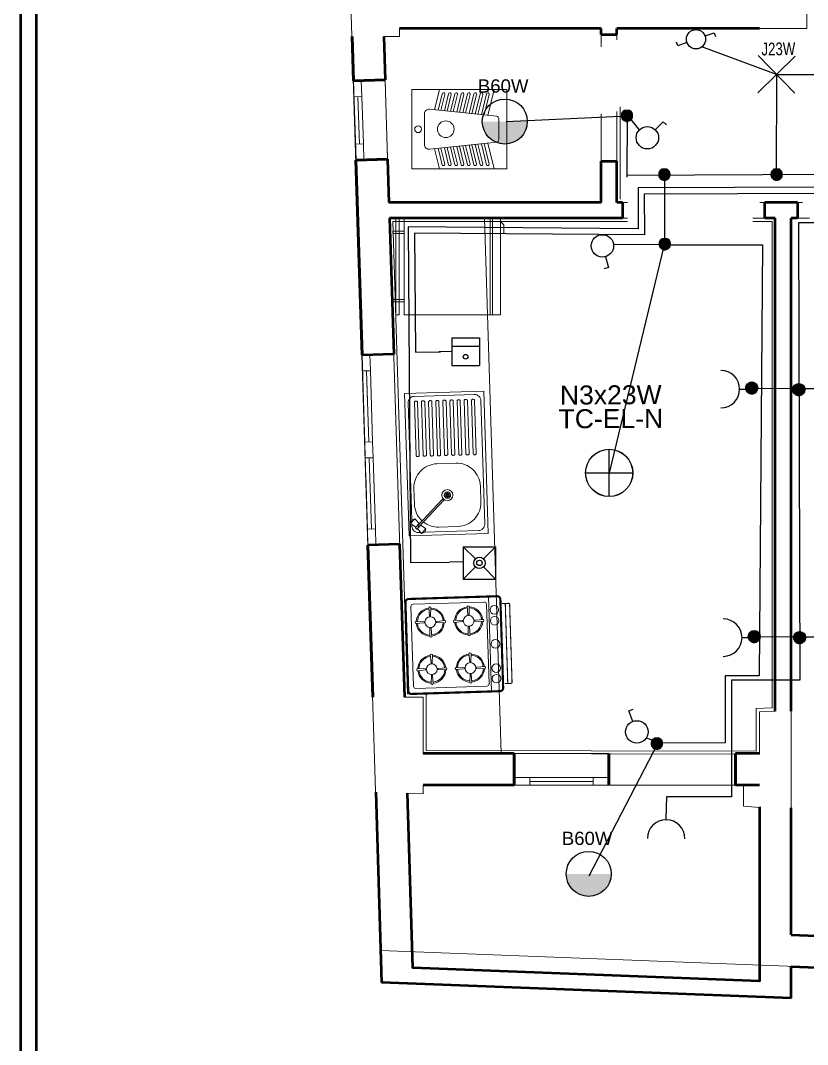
# Model space of a CAD drawing. Header units: millimetres. Extents: x -1335 to 33749, y 2338 to 5277.
# Drawn here: x 15340 to 15837, y 3140 to 3786 of the extents above; entities that cross this region are included whole.
import ezdxf
from ezdxf.enums import TextEntityAlignment as Align

# ---------------------------------------------------------------- set-up
doc = ezdxf.new("R2010")
doc.units = ezdxf.units.MM
doc.linetypes.add('ACAD_ISO03W100', pattern=[30, 12, -18])
for name, color, linetype, lineweight in [('DUVAR', 7, 'Continuous', 53), ('Linye-23', 220, 'Continuous', 25), ('MERDIVEN', 8, 'Continuous', 20), ('PENCERE', 1, 'Continuous', 20), ('SEMBOL', 51, 'Continuous', 0), ('TEF', 15, 'Continuous', 18), ('tefriş', 65, 'Continuous', 18), ('tefrişler', 134, 'Continuous', 9), ('YALıTıM', 7, 'Continuous', 18), ('YESIL', 74, 'Continuous', 18), ('ÖLÇÜİÇYATAY', 7, 'Continuous', 18)]:
    doc.layers.add(name, color=color, linetype=linetype, lineweight=lineweight)
doc.layers.add('LAMBA YAZI', color=51, linetype='Continuous')
doc.layers.get('TEF').off()
doc.styles.add('LAMBA', font='arial.ttf', dxfattribs={"height": 12})
doc.styles.get("Standard").update_dxf_attribs({"font": 'arial.ttf'})

# ---------------------------------------------------------------- blocks, each defined once
blk = doc.blocks.new('ko')
at = {"layer": 'DUVAR'}
for p, q in [((24323, -28051.73), (24303, -28051.73)), ((24323, -28051.73), (24303, -28051.73)), ((24323, -28131.73), (24303, -28131.73))]:
    blk.add_line(p, q, dxfattribs=at)
blk = doc.blocks.new('setgh')
at = {"layer": 'tefriş'}
for p, q in [((261687.55, -158114.97), (261687.55, -158064.97)), ((261687.55, -158064.97), (261747.55, -158064.97)), ((261699.55, -158081.23), (261695.55, -158064.97)), ((261733.16, -158077.65), (261730.04, -158064.97)), ((261747.55, -158064.97), (261747.55, -158114.97)), ((261701.86, -158080.98), (261698.66, -158067.96)), ((261699.44, -158066.97), (261699.54, -158066.97)), ((261703.57, -158080.8), (261700.32, -158067.58)), ((261705.76, -158080.57), (261702.66, -158067.96)), ((261703.44, -158066.97), (261703.54, -158066.97)), ((261707.44, -158080.27), (261704.32, -158067.58)), ((261709.66, -158080.15), (261706.66, -158067.96)), ((261707.44, -158066.97), (261707.54, -158066.97)), ((261711.36, -158079.97), (261708.32, -158067.58)), ((261713.56, -158079.74), (261710.66, -158067.96)), ((261711.44, -158066.97), (261711.54, -158066.97)), ((261715.26, -158079.55), (261712.32, -158067.58)), ((261717.45, -158079.32), (261714.66, -158067.96)), ((261715.44, -158066.97), (261715.54, -158066.97)), ((261719.16, -158079.14), (261716.32, -158067.58)), ((261721.35, -158078.91), (261718.66, -158067.96)), ((261719.44, -158066.97), (261719.54, -158066.97)), ((261723.06, -158078.72), (261720.32, -158067.58)), ((261725.25, -158078.49), (261722.66, -158067.96)), ((261723.44, -158066.97), (261723.54, -158066.97)), ((261726.96, -158078.31), (261724.32, -158067.58)), ((261729.15, -158078.08), (261726.66, -158067.96)), ((261727.44, -158066.97), (261727.54, -158066.97)), ((261730.85, -158077.9), (261728.32, -158067.58)), ((261736.24, -158077.32), (261693.9, -158081.83)), ((261692.55, -158096.62), (261692.55, -158083.32)), ((261739.55, -158080.31), (261739.55, -158099.63)), ((261736.24, -158102.62), (261693.9, -158098.11)), ((261699.55, -158098.71), (261695.55, -158114.97)), ((261701.86, -158098.96), (261698.66, -158111.98)), ((261703.57, -158099.14), (261700.32, -158112.36)), ((261705.76, -158099.37), (261702.66, -158111.98)), ((261707.47, -158099.56), (261704.32, -158112.36)), ((261709.66, -158099.79), (261706.66, -158111.98)), ((261711.36, -158099.97), (261708.32, -158112.36)), ((261713.56, -158100.2), (261710.66, -158111.98)), ((261715.26, -158100.39), (261712.32, -158112.36)), ((261717.45, -158100.62), (261714.66, -158111.98)), ((261719.16, -158100.8), (261716.32, -158112.36)), ((261721.35, -158101.03), (261718.66, -158111.98)), ((261723.06, -158101.22), (261720.32, -158112.36)), ((261725.25, -158101.45), (261722.66, -158111.98)), ((261726.96, -158101.63), (261724.32, -158112.36)), ((261729.15, -158101.86), (261726.66, -158111.98)), ((261730.85, -158102.04), (261728.32, -158112.36)), ((261733.16, -158102.29), (261730.04, -158114.97)), ((261747.55, -158114.97), (261687.55, -158114.97)), ((261699.54, -158112.97), (261699.44, -158112.97)), ((261703.54, -158112.97), (261703.44, -158112.97)), ((261707.54, -158112.97), (261707.44, -158112.97)), ((261711.54, -158112.97), (261711.44, -158112.97)), ((261715.54, -158112.97), (261715.44, -158112.97)), ((261719.54, -158112.97), (261719.44, -158112.97)), ((261723.54, -158112.97), (261723.44, -158112.97)), ((261727.54, -158112.97), (261727.44, -158112.97))]:
    blk.add_line(p, q, dxfattribs=at)
for centre, radius in [((261726.05, -158089.97), 5.25), ((261743.55, -158089.97), 2.15)]:
    blk.add_circle(centre, radius, dxfattribs=at)
for centre, radius, start, end in [((261699.44, -158067.77), 0.8, 90, 193.8243), ((261699.54, -158067.77), 0.8, 13.8243, 90), ((261703.44, -158067.77), 0.8, 90, 193.8243), ((261703.54, -158067.77), 0.8, 13.8243, 90), ((261707.44, -158067.77), 0.8, 90, 193.8243), ((261707.54, -158067.77), 0.8, 13.8243, 90), ((261711.44, -158067.77), 0.8, 90, 193.8243), ((261711.54, -158067.77), 0.8, 13.8243, 90), ((261715.44, -158067.77), 0.8, 90, 193.8243), ((261715.54, -158067.77), 0.8, 13.8243, 90), ((261719.44, -158067.77), 0.8, 90, 193.8243), ((261719.54, -158067.77), 0.8, 13.8243, 90), ((261723.44, -158067.77), 0.8, 90, 193.8243), ((261723.54, -158067.77), 0.8, 13.8243, 90), ((261727.44, -158067.77), 0.8, 90, 193.8243), ((261727.54, -158067.77), 0.8, 13.8243, 90), ((261736.55, -158080.31), 3, 0, 96.07246), ((261694.05, -158083.32), 1.5, 96.07246, 180), ((261694.05, -158096.62), 1.5, 180, 263.92754), ((261736.55, -158099.63), 3, 263.92754, 0), ((261699.44, -158112.17), 0.8, 166.1757, 270), ((261699.54, -158112.17), 0.8, 270, 346.1757), ((261703.44, -158112.17), 0.8, 166.1757, 270), ((261703.54, -158112.17), 0.8, 270, 346.1757), ((261707.44, -158112.17), 0.8, 166.1757, 270), ((261707.54, -158112.17), 0.8, 270, 346.1757), ((261711.44, -158112.17), 0.8, 166.1757, 270), ((261711.54, -158112.17), 0.8, 270, 346.1757), ((261715.44, -158112.17), 0.8, 166.1757, 270), ((261715.54, -158112.17), 0.8, 270, 346.1757), ((261719.44, -158112.17), 0.8, 166.1757, 270), ((261719.54, -158112.17), 0.8, 270, 346.1757), ((261723.44, -158112.17), 0.8, 166.1757, 270), ((261723.54, -158112.17), 0.8, 270, 346.1757), ((261727.44, -158112.17), 0.8, 166.1757, 270), ((261727.54, -158112.17), 0.8, 270, 346.1757)]:
    blk.add_arc(centre, radius, start, end, dxfattribs=at)
blk = doc.blocks.new('daqwe')
at = {"layer": 'tefrişler'}
for p, q in [((110582.31, -78103.35), (110643.27, -78103.35)), ((110582.31, -78164.31), (110582.31, -78103.35)), ((110639.21, -78101.31), (110634.13, -78101.31)), ((110641.24, -78103.35), (110639.21, -78101.31)), ((110643.27, -78103.35), (110643.27, -78164.31)), ((110582.31, -78108.43), (110643.27, -78108.43)), ((110582.31, -78109.95), (110643.27, -78109.95)), ((110643.27, -78164.31), (110582.31, -78164.31)), ((110582.31, -78167.35), (110582.31, -78169.39)), ((110643.27, -78167.35), (110582.31, -78167.35)), ((110582.31, -78169.39), (110643.27, -78169.39)), ((110590.44, -78164.31), (110590.44, -78171.42)), ((110591.96, -78164.31), (110591.96, -78171.42)), ((110633.62, -78164.31), (110633.62, -78171.42)), ((110635.14, -78164.31), (110635.14, -78171.42)), ((110643.27, -78169.39), (110643.27, -78167.35)), ((110591.96, -78171.42), (110590.44, -78171.42)), ((110633.62, -78171.42), (110635.14, -78171.42))]:
    blk.add_line(p, q, dxfattribs=at)
blk = doc.blocks.new('Firin-1')
for p, q in [((-26.84, -49.81), (-26.84, -4.81)), ((-25.48, -3.44), (24.97, -3.44)), ((26.34, -4.81), (26.34, -49.81)), ((24.97, -51.17), (-25.48, -51.17)), ((-30.25, -52.62), (29.75, -52.62))]:
    blk.add_line(p, q)
at = {"color": 8}
for p, q in [((-15.93, -6.01), (-15.59, -11.47)), ((-14.57, -6.01), (-14.91, -11.47)), ((13.88, -6.01), (14.22, -11.47)), ((15.25, -6.01), (14.91, -11.47)), ((-24.57, -14.64), (-19.11, -14.99)), ((-24.57, -16.01), (-19.11, -15.67)), ((-15.93, -24.64), (-15.59, -19.19)), ((-14.57, -24.64), (-14.91, -19.19)), ((-5.94, -14.64), (-11.39, -14.99)), ((-5.94, -16.01), (-11.39, -15.67)), ((5.25, -14.64), (10.71, -14.99)), ((5.25, -16.01), (10.71, -15.67)), ((13.88, -24.64), (14.22, -19.19)), ((15.25, -24.64), (14.91, -19.19)), ((23.88, -14.64), (18.42, -14.99)), ((23.88, -16.01), (18.42, -15.67)), ((-15.93, -30.27), (-15.59, -35.73)), ((-14.57, -30.27), (-14.91, -35.73)), ((13.88, -30.43), (14.22, -35.89)), ((15.25, -30.43), (14.91, -35.89)), ((-24.57, -38.9), (-19.11, -39.24)), ((-24.57, -40.27), (-19.11, -39.92)), ((-15.93, -48.9), (-15.59, -43.44)), ((-14.57, -48.9), (-14.91, -43.44)), ((-5.94, -38.9), (-11.39, -39.24)), ((-5.94, -40.27), (-11.39, -39.92)), ((5.25, -39.07), (10.71, -39.41)), ((5.25, -40.43), (10.71, -40.09)), ((13.88, -49.06), (14.22, -43.61)), ((15.25, -49.06), (14.91, -43.61)), ((23.88, -39.07), (18.42, -39.41)), ((23.88, -40.43), (18.42, -40.09))]:
    blk.add_line(p, q, dxfattribs=at)
at = {"const_width": 1.36}
blk.add_lwpolyline([(29.75, -2.08), (29.75, -57.99, -0.414214), (27.7, -60.03), (-28.21, -60.03, -0.414214), (-30.25, -57.99), (-30.25, -2.08, -0.414214), (-28.21, -0.03), (27.7, -0.03, -0.414214)], format="xyb", close=True, dxfattribs=at)
at = {"color": 8, "const_width": 0.682}
for points in [[(-25.53, -61.03), (-25.53, -65.08)], [(-25.53, -63.03), (25.03, -63.03)], [(25.03, -65.08), (25.03, -61.03)], [(-24.85, -65.76), (24.34, -65.76)]]:
    blk.add_lwpolyline(points, dxfattribs=at)
for points in [[(-25.53, -65.08, 0.414214), (-24.85, -65.76, 0.414214)], [(24.34, -65.76, 0.414214), (25.03, -65.08, 0.414214)]]:
    blk.add_lwpolyline(points, format="xyb", dxfattribs=at)
at = {"color": 8}
for centre, radius in [((-15.25, -15.33), 3.41), ((14.56, -15.33), 3.41), ((-15.25, -39.58), 3.41), ((14.56, -39.75), 3.41), ((-21.65, -55.99), 2.73), ((-14.86, -55.99), 2.73), ((-0.25, -55.99), 2.73), ((15.16, -55.99), 2.73), ((21.78, -55.99), 2.73)]:
    blk.add_circle(centre, radius, dxfattribs=at)
for centre, start, end in [((-25.48, -4.81), 90, 180), ((24.97, -4.81), 0, 90), ((-25.48, -49.81), 180, 270), ((24.97, -49.81), 270, 0)]:
    blk.add_arc(centre, 1.36, start, end)
for centre, radius, start, end in [((-15.25, -6.9), 1.12, 52.34604, 127.65396), ((14.56, -6.9), 1.12, 52.34604, 127.65396), ((-15.25, -15.33), 8.86, 94.21993, 175.78007), ((-15.25, -15.33), 8.18, 94.27357, 175.72643), ((-15.25, -11.23), 0.415, 214.84999, 325.15001), ((-15.25, -15.33), 8.18, 4.27357, 85.72643), ((-15.25, -15.33), 8.86, 4.21993, 85.78007), ((14.56, -15.33), 8.86, 94.21993, 175.78007), ((14.56, -15.33), 8.18, 94.27357, 175.72643), ((14.56, -11.23), 0.415, 214.84999, 325.15001), ((14.56, -15.33), 8.18, 4.27357, 85.72643), ((14.56, -15.33), 8.86, 4.21993, 85.78007), ((-23.68, -15.33), 1.12, 142.34604, 217.65396), ((-15.25, -15.33), 8.86, 184.21993, 265.78007), ((-15.25, -15.33), 8.18, 184.27357, 265.72643), ((-19.35, -15.33), 0.415, 304.84999, 55.15001), ((-15.25, -19.42), 0.415, 34.84999, 145.15001), ((-15.25, -15.33), 8.18, 274.27357, 355.72643), ((-15.25, -15.33), 8.86, 274.21993, 355.78007), ((-11.16, -15.33), 0.415, 124.84999, 235.15001), ((-6.82, -15.33), 1.12, 322.34604, 37.65396), ((6.14, -15.33), 1.12, 142.34604, 217.65396), ((14.56, -15.33), 8.86, 184.21993, 265.78007), ((14.56, -15.33), 8.18, 184.27357, 265.72643), ((10.47, -15.33), 0.415, 304.84999, 55.15001), ((14.56, -19.42), 0.415, 34.84999, 145.15001), ((14.56, -15.33), 8.18, 274.27357, 355.72643), ((14.56, -15.33), 8.86, 274.21993, 355.78007), ((18.66, -15.33), 0.415, 124.84999, 235.15001), ((22.99, -15.33), 1.12, 322.34604, 37.65396), ((-15.25, -23.76), 1.12, 232.34604, 307.65396), ((14.56, -23.76), 1.12, 232.34604, 307.65396), ((-15.25, -39.58), 8.86, 94.21993, 175.78007), ((-15.25, -39.58), 8.18, 94.27357, 175.72643), ((-15.25, -31.15), 1.12, 52.34604, 127.65396), ((-15.25, -39.58), 8.18, 4.27357, 85.72643), ((-15.25, -39.58), 8.86, 4.21993, 85.78007), ((14.56, -39.75), 8.86, 94.21993, 175.78007), ((14.56, -39.75), 8.18, 94.27357, 175.72643), ((14.56, -31.32), 1.12, 52.34604, 127.65396), ((14.56, -39.75), 8.18, 4.27357, 85.72643), ((14.56, -39.75), 8.86, 4.21993, 85.78007), ((-15.25, -35.49), 0.415, 214.84999, 325.15001), ((14.56, -35.65), 0.415, 214.84999, 325.15001), ((-23.68, -39.58), 1.12, 142.34604, 217.65396), ((-15.25, -39.58), 8.86, 184.21993, 265.78007), ((-15.25, -39.58), 8.18, 184.27357, 265.72643), ((-19.35, -39.58), 0.415, 304.84999, 55.15001), ((-15.25, -43.68), 0.415, 34.84999, 145.15001), ((-15.25, -39.58), 8.18, 274.27357, 355.72643), ((-15.25, -39.58), 8.86, 274.21993, 355.78007), ((-11.16, -39.58), 0.415, 124.84999, 235.15001), ((-6.82, -39.58), 1.12, 322.34604, 37.65396), ((6.14, -39.75), 1.12, 142.34604, 217.65396), ((14.56, -39.75), 8.86, 184.21993, 265.78007), ((14.56, -39.75), 8.18, 184.27357, 265.72643), ((10.47, -39.75), 0.415, 304.84999, 55.15001), ((14.56, -43.84), 0.415, 34.84999, 145.15001), ((14.56, -39.75), 8.18, 274.27357, 355.72643), ((14.56, -39.75), 8.86, 274.21993, 355.78007), ((18.66, -39.75), 0.415, 124.84999, 235.15001), ((22.99, -39.75), 1.12, 322.34604, 37.65396), ((-15.25, -48.01), 1.12, 232.34604, 307.65396), ((14.56, -48.18), 1.12, 232.34604, 307.65396)]:
    blk.add_arc(centre, radius, start, end, dxfattribs=at)
blk = doc.blocks.new('asdfŞLK')
at = {"layer": 'MERDIVEN'}
for points in [[(20479.46, -90253.2), (20479.46, -90219.7, -0.414214), (20480.21, -90218.95), (20480.71, -90218.95, -0.414214), (20481.46, -90219.7), (20481.46, -90253.2, -0.414214), (20480.71, -90253.95), (20480.21, -90253.95, -0.414214)], [(20483.96, -90253.2), (20483.96, -90219.7, -0.414214), (20484.71, -90218.95), (20485.21, -90218.95, -0.414214), (20485.96, -90219.7), (20485.96, -90253.2, -0.414214), (20485.21, -90253.95), (20484.71, -90253.95, -0.414214)], [(20488.46, -90253.2), (20488.46, -90219.7, -0.414214), (20489.21, -90218.95), (20489.71, -90218.95, -0.414214), (20490.46, -90219.7), (20490.46, -90253.2, -0.414214), (20489.71, -90253.95), (20489.21, -90253.95, -0.414214)], [(20492.96, -90253.2), (20492.96, -90219.7, -0.414214), (20493.71, -90218.95), (20494.21, -90218.95, -0.414214), (20494.96, -90219.7), (20494.96, -90253.2, -0.414214), (20494.21, -90253.95), (20493.71, -90253.95, -0.414214)], [(20497.46, -90253.2), (20497.46, -90219.7, -0.414214), (20498.21, -90218.95), (20498.71, -90218.95, -0.414214), (20499.46, -90219.7), (20499.46, -90253.2, -0.414214), (20498.71, -90253.95), (20498.21, -90253.95, -0.414214)], [(20501.96, -90253.2), (20501.96, -90219.7, -0.414214), (20502.71, -90218.95), (20503.21, -90218.95, -0.414214), (20503.96, -90219.7), (20503.96, -90253.2, -0.414214), (20503.21, -90253.95), (20502.71, -90253.95, -0.414214)], [(20506.46, -90253.2), (20506.46, -90219.7, -0.414214), (20507.21, -90218.95), (20507.71, -90218.95, -0.414214), (20508.46, -90219.7), (20508.46, -90253.2, -0.414214), (20507.71, -90253.95), (20507.21, -90253.95, -0.414214)], [(20510.96, -90253.2), (20510.96, -90219.7, -0.414214), (20511.71, -90218.95), (20512.21, -90218.95, -0.414214), (20512.96, -90219.7), (20512.96, -90253.2, -0.414214), (20512.21, -90253.95), (20511.71, -90253.95, -0.414214)], [(20515.46, -90253.2), (20515.46, -90219.7, -0.414214), (20516.21, -90218.95), (20516.71, -90218.95, -0.414214), (20517.46, -90219.7), (20517.46, -90253.2, -0.414214), (20516.71, -90253.95), (20516.21, -90253.95, -0.414214)]]:
    blk.add_lwpolyline(points, format="xyb", close=True, dxfattribs=at)
at = {"layer": 'tefrişler'}
for p, q in [((20496.97, -90277.6), (20498.22, -90278.85)), ((20497.11, -90277.46), (20498.36, -90278.7)), ((20498.36, -90276.95), (20498.36, -90278.7)), ((20498.56, -90276.95), (20498.56, -90278.7)), ((20498.56, -90278.7), (20499.8, -90277.46)), ((20498.7, -90278.85), (20499.94, -90277.6)), ((20496.46, -90278.85), (20498.22, -90278.85)), ((20496.46, -90279.05), (20498.22, -90279.05)), ((20496.97, -90280.29), (20498.22, -90279.05)), ((20497.11, -90280.43), (20498.36, -90279.19)), ((20498.36, -90279.19), (20498.36, -90280.95)), ((20498.56, -90279.19), (20499.8, -90280.43)), ((20498.56, -90279.19), (20498.56, -90280.95)), ((20498.7, -90278.85), (20500.46, -90278.85)), ((20498.7, -90279.05), (20500.46, -90279.05)), ((20498.7, -90279.05), (20499.94, -90280.29))]:
    blk.add_line(p, q, dxfattribs=at)
for points in [[(20473.46, -90213.95), (20473.46, -90303.95), (20523.46, -90303.95), (20523.46, -90213.95)], [(20479.1, -90297.59), (20479.81, -90298.3), (20496.07, -90282.04), (20495.37, -90281.33)]]:
    blk.add_lwpolyline(points, close=True, dxfattribs=at)
for points in [[(20483.36, -90301.95), (20517.46, -90301.95, 0.414214), (20521.46, -90297.95), (20521.46, -90219.95, 0.414214), (20517.46, -90215.95), (20479.46, -90215.95, 0.414214), (20475.46, -90219.95)], [(20475.46, -90219.95), (20475.46, -90294.05, 0.190615)], [(20482.74, -90295.37, 0.178056), (20492.46, -90298.95), (20504.46, -90298.95, 0.414214), (20519.46, -90283.95), (20519.46, -90273.95, 0.414214), (20504.46, -90258.95), (20492.46, -90258.95, 0.414214), (20477.46, -90273.95)], [(20477.46, -90273.95), (20477.46, -90283.95, 0.202503), (20482, -90294.7)], [(20477.54, -90293.2), (20475.9, -90293.75, 0.236068), (20475.26, -90294.38), (20474.71, -90296.03)], [(20475.46, -90296.61), (20475.46, -90297.95, 0.414214), (20479.46, -90301.95), (20480.79, -90301.95, 0.414214)], [(20484.2, -90299.86), (20483.65, -90301.51, -0.236068), (20483.02, -90302.14), (20481.37, -90302.69)]]:
    blk.add_lwpolyline(points, format="xyb", dxfattribs=at)
for points in [[(20480.02, -90296.39), (20477.9, -90298.51), (20474.71, -90296.03), (20477.54, -90293.2), (20480.02, -90296.39)], [(20481.02, -90297.39), (20478.9, -90299.51), (20481.37, -90302.69), (20484.2, -90299.86), (20481.02, -90297.39)]]:
    blk.add_lwpolyline(points, dxfattribs=at)
blk.add_circle((20498.46, -90278.95), 3.5, dxfattribs=at)
for centre, start, end in [((20498.46, -90278.95), 137.86598, 177.13402), ((20498.46, -90278.95), 92.86598, 132.13402), ((20498.46, -90278.95), 47.86598, 87.13402), ((20498.46, -90278.95), 2.86598, 42.13402), ((20498.46, -90278.95), 182.86598, 222.13402), ((20498.46, -90278.95), 227.86598, 267.13402), ((20498.46, -90278.95), 272.86598, 312.13402), ((20498.46, -90278.95), 317.86598, 357.13402), ((20479.46, -90297.95), 59.47751, 83.41945), ((20479.46, -90297.95), 6.58055, 30.52249), ((20479.46, -90297.95), 186.58055, 263.41945)]:
    blk.add_arc(centre, 2, start, end, dxfattribs=at)

msp = doc.modelspace()

# ---------------------------------------------------------------- hatches: boundary and pattern name
at = {"linetype": 'ACAD_ISO03W100', "ltscale": 10}
for points in [[(15631.58, 3722.56, 1), (15659.99, 3722.56)], [(15684.61, 3247.33, 1), (15713.03, 3247.33)]]:
    msp.add_hatch(color=2, dxfattribs=at).paths.add_polyline_path(points)

# ---------------------------------------------------------------- linework, layer by layer
for p, q in [((15772.54, 3776.64), (15778.27, 3778.69)), ((15778.27, 3778.69), (15779.09, 3776.4)), ((15755.34, 3770.49), (15754.52, 3772.79)), ((15761.07, 3772.54), (15755.34, 3770.49)), ((15719.42, 3726.52), (15726.99, 3726.52)), ((15719.42, 3726.28), (15726.99, 3726.28)), ((15719.43, 3726.75), (15726.98, 3726.75)), ((15719.44, 3726.04), (15726.97, 3726.04)), ((15719.45, 3726.99), (15726.96, 3726.99)), ((15719.47, 3725.81), (15726.93, 3725.81)), ((15719.49, 3727.23), (15726.91, 3727.23)), ((15719.55, 3727.46), (15726.86, 3727.46)), ((15719.62, 3727.7), (15726.78, 3727.7)), ((15719.71, 3727.94), (15726.69, 3727.94)), ((15719.82, 3728.18), (15726.58, 3728.18)), ((15719.95, 3728.41), (15726.45, 3728.41)), ((15720.11, 3728.65), (15726.3, 3728.65)), ((15720.29, 3728.89), (15726.12, 3728.89)), ((15720.5, 3729.12), (15725.9, 3729.12)), ((15720.76, 3729.36), (15725.65, 3729.36)), ((15721.07, 3729.6), (15725.34, 3729.6)), ((15721.47, 3729.83), (15724.94, 3729.83)), ((15719.52, 3725.57), (15726.88, 3725.57)), ((15719.59, 3725.33), (15726.82, 3725.33)), ((15719.67, 3725.1), (15726.74, 3725.1)), ((15719.77, 3724.86), (15726.64, 3724.86)), ((15719.89, 3724.62), (15726.51, 3724.62)), ((15720.04, 3724.39), (15726.37, 3724.39)), ((15720.2, 3724.15), (15726.2, 3724.15)), ((15720.4, 3723.91), (15726, 3723.91)), ((15720.64, 3723.68), (15725.77, 3723.68)), ((15720.92, 3723.44), (15725.48, 3723.44)), ((15721.28, 3723.2), (15725.13, 3723.2)), ((15721.75, 3722.97), (15724.66, 3722.97)), ((15722.57, 3722.73), (15723.83, 3722.73)), ((15741.08, 3717.41), (15746.1, 3722.43)), ((15746.1, 3722.43), (15748.11, 3720.42)), ((15743.02, 3689.32), (15750.6, 3689.32)), ((15743.03, 3689.56), (15750.59, 3689.56)), ((15743.03, 3689.09), (15750.6, 3689.09)), ((15743.05, 3688.85), (15750.58, 3688.85)), ((15743.06, 3689.8), (15750.56, 3689.8)), ((15743.08, 3688.61), (15750.54, 3688.61)), ((15743.1, 3690.03), (15750.52, 3690.03)), ((15743.13, 3688.38), (15750.49, 3688.38)), ((15743.16, 3690.27), (15750.47, 3690.27)), ((15743.2, 3688.14), (15750.43, 3688.14)), ((15743.23, 3690.51), (15750.39, 3690.51)), ((15743.28, 3687.9), (15750.34, 3687.9)), ((15743.32, 3690.74), (15750.3, 3690.74)), ((15743.38, 3687.67), (15750.24, 3687.67)), ((15743.43, 3690.98), (15750.19, 3690.98)), ((15743.5, 3687.43), (15750.12, 3687.43)), ((15743.56, 3691.22), (15750.06, 3691.22)), ((15743.64, 3687.19), (15749.98, 3687.19)), ((15743.72, 3691.46), (15749.91, 3691.46)), ((15743.81, 3686.96), (15749.81, 3686.96)), ((15743.9, 3691.69), (15749.73, 3691.69)), ((15744.11, 3691.93), (15749.51, 3691.93)), ((15744.37, 3692.17), (15749.26, 3692.17)), ((15744.68, 3692.4), (15748.94, 3692.4)), ((15745.08, 3692.64), (15748.55, 3692.64)), ((15813.95, 3689.36), (15821.53, 3689.36)), ((15813.96, 3689.59), (15821.52, 3689.59)), ((15813.96, 3689.12), (15821.52, 3689.12)), ((15813.97, 3688.88), (15821.5, 3688.88)), ((15813.99, 3689.83), (15821.49, 3689.83)), ((15814.01, 3688.65), (15821.47, 3688.65)), ((15814.03, 3690.07), (15821.45, 3690.07)), ((15814.06, 3688.41), (15821.42, 3688.41)), ((15814.09, 3690.3), (15821.39, 3690.3)), ((15814.12, 3688.17), (15821.36, 3688.17)), ((15814.16, 3690.54), (15821.32, 3690.54)), ((15814.21, 3687.94), (15821.27, 3687.94)), ((15814.25, 3690.78), (15821.23, 3690.78)), ((15814.31, 3687.7), (15821.17, 3687.7)), ((15814.36, 3691.01), (15821.12, 3691.01)), ((15814.43, 3687.46), (15821.05, 3687.46)), ((15814.49, 3691.25), (15820.99, 3691.25)), ((15814.57, 3687.23), (15820.91, 3687.23)), ((15814.64, 3691.49), (15820.84, 3691.49)), ((15814.74, 3686.99), (15820.74, 3686.99)), ((15814.83, 3691.73), (15820.65, 3691.73)), ((15815.04, 3691.96), (15820.44, 3691.96)), ((15815.3, 3692.2), (15820.18, 3692.2)), ((15815.61, 3692.44), (15819.87, 3692.44)), ((15816, 3692.67), (15819.47, 3692.67)), ((15744.01, 3686.72), (15749.61, 3686.72)), ((15744.25, 3686.48), (15749.38, 3686.48)), ((15744.53, 3686.25), (15749.09, 3686.25)), ((15744.89, 3686.01), (15748.74, 3686.01)), ((15745.36, 3685.77), (15748.26, 3685.77)), ((15746.18, 3685.54), (15747.44, 3685.54)), ((15814.94, 3686.75), (15820.54, 3686.75)), ((15815.18, 3686.52), (15820.3, 3686.52)), ((15815.46, 3686.28), (15820.02, 3686.28)), ((15815.81, 3686.04), (15819.67, 3686.04)), ((15816.29, 3685.81), (15819.19, 3685.81)), ((15817.11, 3685.57), (15818.37, 3685.57)), ((15744.63, 3648.29), (15749.52, 3648.29)), ((15744.95, 3648.53), (15749.21, 3648.53)), ((15745.34, 3648.77), (15748.81, 3648.77)), ((15743.29, 3645.45), (15750.87, 3645.45)), ((15743.29, 3645.21), (15750.86, 3645.21)), ((15743.3, 3645.69), (15750.86, 3645.69)), ((15743.31, 3644.98), (15750.84, 3644.98)), ((15743.33, 3645.92), (15750.83, 3645.92)), ((15743.35, 3644.74), (15750.81, 3644.74)), ((15743.37, 3646.16), (15750.79, 3646.16)), ((15743.4, 3644.5), (15750.76, 3644.5)), ((15743.42, 3646.4), (15750.73, 3646.4)), ((15743.46, 3644.27), (15750.69, 3644.27)), ((15743.5, 3646.63), (15750.66, 3646.63)), ((15743.55, 3644.03), (15750.61, 3644.03)), ((15743.59, 3646.87), (15750.57, 3646.87)), ((15743.65, 3643.79), (15750.51, 3643.79)), ((15743.7, 3647.11), (15750.46, 3647.11)), ((15743.77, 3643.56), (15750.39, 3643.56)), ((15743.83, 3647.35), (15750.33, 3647.35)), ((15743.91, 3643.32), (15750.25, 3643.32)), ((15743.98, 3647.58), (15750.17, 3647.58)), ((15744.08, 3643.08), (15750.08, 3643.08)), ((15744.16, 3647.82), (15749.99, 3647.82)), ((15744.28, 3642.85), (15749.88, 3642.85)), ((15744.38, 3648.06), (15749.78, 3648.06)), ((15744.51, 3642.61), (15749.64, 3642.61)), ((15744.8, 3642.37), (15749.36, 3642.37)), ((15745.15, 3642.14), (15749, 3642.14)), ((15745.63, 3641.9), (15748.53, 3641.9)), ((15746.45, 3641.66), (15747.71, 3641.66)), ((15709.54, 3637.18), (15711.44, 3630.33)), ((15711.44, 3630.33), (15708.7, 3629.57)), ((15612.48, 3586.03), (15630.02, 3586.03)), ((15612.48, 3586.03), (15612.48, 3568.49)), ((15630.02, 3586.03), (15630.02, 3568.49)), ((15612.48, 3580.75), (15630.02, 3580.75)), ((15612.48, 3568.49), (15630.02, 3568.49)), ((15800.29, 3557.66), (15803.76, 3557.66)), ((15800.86, 3557.9), (15803.19, 3557.9)), ((15798.24, 3554.35), (15805.81, 3554.35)), ((15798.24, 3554.11), (15805.81, 3554.11)), ((15798.25, 3554.58), (15805.8, 3554.58)), ((15798.26, 3553.87), (15805.79, 3553.87)), ((15798.27, 3554.82), (15805.78, 3554.82)), ((15798.3, 3553.64), (15805.76, 3553.64)), ((15798.32, 3555.06), (15805.74, 3555.06)), ((15798.35, 3553.4), (15805.71, 3553.4)), ((15798.37, 3555.3), (15805.68, 3555.3)), ((15798.41, 3553.16), (15805.64, 3553.16)), ((15798.45, 3555.53), (15805.61, 3555.53)), ((15798.49, 3552.93), (15805.56, 3552.93)), ((15798.54, 3555.77), (15805.52, 3555.77)), ((15798.59, 3552.69), (15805.46, 3552.69)), ((15798.65, 3556.01), (15805.41, 3556.01)), ((15798.72, 3552.45), (15805.34, 3552.45)), ((15798.78, 3556.24), (15805.28, 3556.24)), ((15798.86, 3552.22), (15805.19, 3552.22)), ((15798.93, 3556.48), (15805.12, 3556.48)), ((15799.03, 3551.98), (15805.03, 3551.98)), ((15799.11, 3556.72), (15804.94, 3556.72)), ((15799.23, 3551.74), (15804.83, 3551.74)), ((15799.33, 3556.95), (15804.73, 3556.95)), ((15799.46, 3551.51), (15804.59, 3551.51)), ((15799.58, 3557.19), (15804.47, 3557.19)), ((15799.75, 3551.27), (15804.31, 3551.27)), ((15799.89, 3557.43), (15804.16, 3557.43)), ((15827.96, 3553.37), (15835.53, 3553.37)), ((15827.96, 3553.13), (15835.53, 3553.13)), ((15827.97, 3553.61), (15835.52, 3553.61)), ((15827.98, 3552.9), (15835.51, 3552.9)), ((15827.99, 3553.84), (15835.5, 3553.84)), ((15828.02, 3552.66), (15835.48, 3552.66)), ((15828.04, 3554.08), (15835.46, 3554.08)), ((15828.07, 3552.42), (15835.43, 3552.42)), ((15828.09, 3554.32), (15835.4, 3554.32)), ((15828.13, 3552.19), (15835.36, 3552.19)), ((15828.17, 3554.55), (15835.33, 3554.55)), ((15828.21, 3551.95), (15835.28, 3551.95)), ((15828.26, 3554.79), (15835.24, 3554.79)), ((15828.31, 3551.71), (15835.18, 3551.71)), ((15828.37, 3555.03), (15835.13, 3555.03)), ((15828.44, 3551.48), (15835.06, 3551.48)), ((15828.5, 3555.26), (15835, 3555.26)), ((15828.58, 3551.24), (15834.91, 3551.24)), ((15828.65, 3555.5), (15834.84, 3555.5)), ((15828.83, 3555.74), (15834.66, 3555.74)), ((15829.05, 3555.97), (15834.45, 3555.97)), ((15829.3, 3556.21), (15834.19, 3556.21)), ((15829.61, 3556.45), (15833.88, 3556.45)), ((15830.01, 3556.69), (15833.48, 3556.69)), ((15830.58, 3556.92), (15832.91, 3556.92)), ((15800.1, 3551.03), (15803.95, 3551.03)), ((15800.57, 3550.8), (15803.48, 3550.8)), ((15801.4, 3550.56), (15802.66, 3550.56)), ((15828.75, 3551), (15834.75, 3551)), ((15828.95, 3550.77), (15834.55, 3550.77)), ((15829.18, 3550.53), (15834.31, 3550.53)), ((15829.47, 3550.29), (15834.03, 3550.29)), ((15829.82, 3550.06), (15833.67, 3550.06)), ((15830.29, 3549.82), (15833.2, 3549.82)), ((15831.12, 3549.58), (15832.38, 3549.58)), ((15619.78, 3454.01), (15640.18, 3454.01)), ((15619.78, 3454.01), (15627.43, 3446.36)), ((15619.78, 3454.01), (15619.78, 3433.61)), ((15632.53, 3446.36), (15640.18, 3454.01)), ((15640.18, 3454.01), (15640.18, 3433.61)), ((15619.78, 3433.61), (15627.43, 3441.26)), ((15632.53, 3441.26), (15640.18, 3433.61)), ((15619.78, 3433.61), (15640.18, 3433.61)), ((15799.81, 3397.39), (15807.39, 3397.39)), ((15799.82, 3397.62), (15807.38, 3397.62)), ((15799.82, 3397.15), (15807.38, 3397.15)), ((15799.83, 3396.91), (15807.36, 3396.91)), ((15799.85, 3397.86), (15807.35, 3397.86)), ((15799.87, 3396.68), (15807.33, 3396.68)), ((15799.89, 3398.1), (15807.31, 3398.1)), ((15799.92, 3396.44), (15807.28, 3396.44)), ((15799.95, 3398.33), (15807.25, 3398.33)), ((15799.98, 3396.2), (15807.21, 3396.2)), ((15800.02, 3398.57), (15807.18, 3398.57)), ((15800.07, 3395.97), (15807.13, 3395.97)), ((15800.11, 3398.81), (15807.09, 3398.81)), ((15800.22, 3399.04), (15806.98, 3399.04)), ((15800.35, 3399.28), (15806.85, 3399.28)), ((15800.5, 3399.52), (15806.7, 3399.52)), ((15800.69, 3399.75), (15806.51, 3399.75)), ((15800.9, 3399.99), (15806.3, 3399.99)), ((15801.15, 3400.23), (15806.04, 3400.23)), ((15801.47, 3400.46), (15805.73, 3400.46)), ((15801.86, 3400.7), (15805.33, 3400.7)), ((15802.43, 3400.94), (15804.77, 3400.94)), ((15828.44, 3396.72), (15836.01, 3396.72)), ((15828.44, 3396.49), (15836.01, 3396.49)), ((15828.45, 3396.96), (15836, 3396.96)), ((15828.46, 3396.25), (15835.99, 3396.25)), ((15828.47, 3397.2), (15835.98, 3397.2)), ((15828.49, 3396.01), (15835.96, 3396.01)), ((15828.51, 3397.43), (15835.94, 3397.43)), ((15828.57, 3397.67), (15835.88, 3397.67)), ((15828.64, 3397.91), (15835.81, 3397.91)), ((15828.74, 3398.14), (15835.72, 3398.14)), ((15828.84, 3398.38), (15835.61, 3398.38)), ((15828.98, 3398.62), (15835.47, 3398.62)), ((15829.13, 3398.85), (15835.32, 3398.85)), ((15829.31, 3399.09), (15835.14, 3399.09)), ((15829.53, 3399.33), (15834.93, 3399.33)), ((15829.78, 3399.56), (15834.67, 3399.56)), ((15830.09, 3399.8), (15834.36, 3399.8)), ((15830.49, 3400.04), (15833.96, 3400.04)), ((15831.06, 3400.27), (15833.39, 3400.27)), ((15800.17, 3395.73), (15807.03, 3395.73)), ((15800.29, 3395.49), (15806.91, 3395.49)), ((15800.43, 3395.26), (15806.77, 3395.26)), ((15800.6, 3395.02), (15806.6, 3395.02)), ((15800.8, 3394.78), (15806.4, 3394.78)), ((15801.04, 3394.54), (15806.16, 3394.54)), ((15801.32, 3394.31), (15805.88, 3394.31)), ((15801.67, 3394.07), (15805.53, 3394.07)), ((15802.15, 3393.83), (15805.05, 3393.83)), ((15802.97, 3393.6), (15804.23, 3393.6)), ((15828.54, 3395.77), (15835.91, 3395.77)), ((15828.61, 3395.54), (15835.84, 3395.54)), ((15828.69, 3395.3), (15835.76, 3395.3)), ((15828.79, 3395.06), (15835.66, 3395.06)), ((15828.91, 3394.83), (15835.54, 3394.83)), ((15829.06, 3394.59), (15835.39, 3394.59)), ((15829.23, 3394.35), (15835.22, 3394.35)), ((15829.43, 3394.12), (15835.03, 3394.12)), ((15829.66, 3393.88), (15834.79, 3393.88)), ((15829.94, 3393.64), (15834.51, 3393.64)), ((15830.3, 3393.41), (15834.15, 3393.41)), ((15830.77, 3393.17), (15833.68, 3393.17)), ((15831.6, 3392.93), (15832.86, 3392.93)), ((15724.38, 3350.34), (15727.04, 3351.34)), ((15726.89, 3343.7), (15724.38, 3350.34)), ((15738.59, 3331.34), (15745.57, 3331.34)), ((15738.7, 3331.58), (15745.46, 3331.58)), ((15738.83, 3331.81), (15745.33, 3331.81)), ((15738.98, 3332.05), (15745.18, 3332.05)), ((15739.17, 3332.29), (15744.99, 3332.29)), ((15739.38, 3332.52), (15744.78, 3332.52)), ((15739.64, 3332.76), (15744.53, 3332.76)), ((15739.95, 3333), (15744.21, 3333)), ((15740.35, 3333.23), (15743.82, 3333.23)), ((15738.29, 3329.92), (15745.87, 3329.92)), ((15738.3, 3330.15), (15745.86, 3330.15)), ((15738.3, 3329.68), (15745.86, 3329.68)), ((15738.32, 3329.44), (15745.85, 3329.44)), ((15738.33, 3330.39), (15745.83, 3330.39)), ((15738.35, 3329.21), (15745.81, 3329.21)), ((15738.37, 3330.63), (15745.79, 3330.63)), ((15738.4, 3328.97), (15745.76, 3328.97)), ((15738.43, 3330.86), (15745.73, 3330.86)), ((15738.46, 3328.73), (15745.7, 3328.73)), ((15738.5, 3331.1), (15745.66, 3331.1)), ((15738.55, 3328.5), (15745.61, 3328.5)), ((15738.65, 3328.26), (15745.51, 3328.26)), ((15738.77, 3328.02), (15745.39, 3328.02)), ((15738.91, 3327.79), (15745.25, 3327.79)), ((15739.08, 3327.55), (15745.08, 3327.55)), ((15739.28, 3327.31), (15744.88, 3327.31)), ((15739.52, 3327.08), (15744.64, 3327.08)), ((15739.8, 3326.84), (15744.36, 3326.84)), ((15740.15, 3326.6), (15744.01, 3326.6)), ((15740.63, 3326.37), (15743.53, 3326.37)), ((15741.45, 3326.13), (15742.71, 3326.13))]:
    msp.add_line(p, q)
at = {"color": 2}
for p, q in [((15805.77, 3740.78), (15829.47, 3763.96)), ((15829.21, 3740.52), (15806.03, 3764.22)), ((15711.93, 3485.73), (15711.93, 3515.56)), ((15697.02, 3500.65), (15726.85, 3500.65)), ((15697.06, 3500.67), (15726.89, 3500.67))]:
    msp.add_line(p, q, dxfattribs=at)
at = {"color": 1, "ltscale": 10}
for p, q in [((15612.81, 3577.34), (15604.4, 3577.14)), ((15794.3, 3553.58), (15802.72, 3553.58)), ((15619.41, 3444.53), (15610.99, 3444.32)), ((15795.88, 3396.62), (15804.29, 3396.62)), ((15748.01, 3281.54), (15748.08, 3289.96))]:
    msp.add_line(p, q, dxfattribs=at)
for centre, radius in [((15766.8, 3774.59), 6.09), ((15736.06, 3712.39), 7.1), ((15707.64, 3644.02), 7.1), ((15621.25, 3574.03), 1.48), ((15802.03, 3554.3), 3.79), ((15831.75, 3553.32), 3.79), ((15629.98, 3443.81), 3.6), ((15629.98, 3443.81), 1.72), ((15803.6, 3397.33), 3.79), ((15832.23, 3396.67), 3.79), ((15729.4, 3337.05), 7.1)]:
    msp.add_circle(centre, radius)
at = {"color": 1}
for centre in [(15645.99, 3722.61), (15699.02, 3247.39)]:
    msp.add_circle(centre, 14.21, dxfattribs=at)
at = {"color": 2}
for centre in [(15711.93, 3500.65), (15711.97, 3500.67)]:
    msp.add_circle(centre, 14.92, dxfattribs=at)
at = {"linetype": 'ByBlock'}
for centre, start, end in [((15782.47, 3553.58), 270, 90), ((15784.05, 3396.62), 270, 90), ((15747.91, 3269.71), 359.50844, 179.50844)]:
    msp.add_arc(centre, 11.84, start, end, dxfattribs=at)
at = {"layer": 'DUVAR'}
for p, q in [((15706.82, 3781.43), (15579.52, 3781.43)), ((15706.82, 3777.49), (15706.82, 3781.43)), ((15806.82, 3781.43), (15716.82, 3781.43)), ((15716.82, 3777.49), (15716.82, 3781.43)), ((15549.52, 3776.32), (15550.4, 3748.24)), ((15569.53, 3776.32), (15570.39, 3748.89)), ((15706.82, 3777.49), (15716.82, 3777.49)), ((15550.35, 3748.24), (15570.35, 3748.89)), ((15550.36, 3748.24), (15570.34, 3748.89)), ((15570.43, 3748.89), (15550.36, 3748.24)), ((15570.35, 3748.89), (15550.36, 3748.24)), ((15570.35, 3748.89), (15550.36, 3748.24)), ((15570.35, 3748.89), (15550.36, 3748.24)), ((15570.35, 3748.89), (15550.36, 3748.24)), ((15570.35, 3748.89), (15550.36, 3748.24)), ((15570.35, 3748.89), (15550.36, 3748.24)), ((15550.36, 3748.24), (15550.36, 3748.24)), ((15570.34, 3748.89), (15570.34, 3748.89)), ((15570.34, 3748.89), (15570.34, 3748.89)), ((15570.35, 3748.89), (15570.35, 3748.89)), ((15571.99, 3698.92), (15551.96, 3698.26)), ((15551.96, 3698.26), (15555.81, 3575.06)), ((15571.99, 3698.92), (15552, 3698.26)), ((15552, 3698.26), (15571.99, 3698.92)), ((15571.99, 3698.92), (15552, 3698.26)), ((15571.99, 3698.92), (15552, 3698.26)), ((15571.95, 3698.92), (15572.8, 3671.49)), ((15706.82, 3671.49), (15706.82, 3697.49)), ((15706.82, 3697.49), (15716.82, 3697.49)), ((15716.82, 3671.49), (15716.82, 3697.49)), ((15706.82, 3671.49), (15572.8, 3671.49)), ((15720.32, 3671.49), (15716.82, 3671.49)), ((15720.32, 3671.49), (15720.32, 3661.49)), ((15830.83, 3671.49), (15810.32, 3671.49)), ((15810.32, 3661.49), (15810.32, 3671.49)), ((15830.83, 3671.49), (15830.83, 3661.49)), ((15573.12, 3661.49), (15575.8, 3575.68)), ((15720.32, 3661.49), (15573.12, 3661.49)), ((15816.82, 3661.49), (15810.32, 3661.49)), ((15816.82, 3350.17), (15816.82, 3661.49)), ((15826.82, 3350.17), (15826.82, 3661.49)), ((15830.83, 3661.49), (15826.82, 3661.49)), ((15575.8, 3575.68), (15555.81, 3575.06)), ((15575.8, 3575.68), (15555.81, 3575.06)), ((15575.8, 3575.68), (15555.81, 3575.06)), ((15575.8, 3575.68), (15555.81, 3575.06)), ((15575.8, 3575.68), (15555.81, 3575.06)), ((15575.8, 3575.68), (15555.81, 3575.06)), ((15575.8, 3575.68), (15555.81, 3575.06)), ((15579.53, 3455.74), (15559.54, 3455.11)), ((15579.53, 3455.74), (15559.54, 3455.11)), ((15579.53, 3455.74), (15559.54, 3455.11)), ((15579.53, 3455.74), (15559.54, 3455.11)), ((15579.53, 3455.74), (15559.54, 3455.11)), ((15579.53, 3455.74), (15559.54, 3455.11)), ((15579.53, 3455.74), (15559.54, 3455.11)), ((15559.55, 3455.11), (15562.55, 3359.1)), ((15579.54, 3455.74), (15582.56, 3359.1)), ((15651.82, 3323.33), (15594.44, 3323.33)), ((15651.82, 3323.33), (15651.82, 3303.33)), ((15651.82, 3303.33), (15651.82, 3323.33)), ((15651.82, 3323.33), (15651.82, 3303.33)), ((15651.82, 3323.33), (15651.82, 3303.33)), ((15651.82, 3323.33), (15651.82, 3303.33)), ((15711.82, 3323.41), (15711.82, 3303.33)), ((15711.82, 3323.33), (15711.82, 3323.33)), ((15711.82, 3323.33), (15711.82, 3323.33)), ((15711.82, 3323.33), (15711.82, 3323.33)), ((15711.82, 3303.33), (15711.82, 3323.33)), ((15711.82, 3323.33), (15711.82, 3323.33)), ((15711.82, 3323.33), (15711.82, 3303.33)), ((15711.82, 3303.33), (15711.82, 3323.33)), ((15711.82, 3323.33), (15711.82, 3303.33)), ((15711.82, 3323.33), (15711.82, 3303.33)), ((15711.82, 3323.33), (15711.82, 3303.33)), ((15711.82, 3323.33), (15711.82, 3303.33)), ((15711.82, 3323.33), (15711.82, 3303.33)), ((15806.82, 3323.33), (15791.82, 3323.33)), ((15791.82, 3303.33), (15791.82, 3323.33)), ((15564.43, 3299.1), (15568.18, 3178.87)), ((15651.82, 3303.33), (15594.44, 3303.33)), ((15711.82, 3303.33), (15711.82, 3303.33)), ((15711.82, 3303.33), (15711.82, 3303.33)), ((15806.82, 3303.33), (15791.82, 3303.33)), ((15826.82, 3208.96), (15826.82, 3289.02)), ((15826.82, 3208.96), (15941.95, 3204.54)), ((15826.82, 3188.95), (15941.18, 3184.56)), ((15826.82, 3168.93), (15826.82, 3188.95))]:
    msp.add_line(p, q, dxfattribs=at)
at = {"layer": 'DUVAR', "color": 0}
for p, q in [((15570.35, 3748.89), (15570.35, 3748.89)), ((15575.8, 3575.68), (15555.81, 3575.06)), ((15579.53, 3455.74), (15559.54, 3455.11)), ((15579.54, 3455.74), (15559.54, 3455.11)), ((15711.82, 3323.33), (15711.82, 3323.33))]:
    msp.add_line(p, q, dxfattribs=at)
at = {"layer": 'DUVAR'}
msp.add_lwpolyline([(16454.69, 5276.58), (15340.03, 5276.58), (15340.03, 2376.9), (16454.69, 2376.9)], close=True, dxfattribs=at)
for points in [[(15350.03, 5266.58), (15350.03, 2386.9), (16444.69, 2386.9), (16444.69, 5266.58), (15350.03, 5266.58)], [(15550.4, 3748.24), (15549.52, 3776.32)], [(15555.81, 3575.06), (15551.96, 3698.26)], [(15562.55, 3359.1), (15559.55, 3455.11)], [(15806.82, 3289.79), (15806.82, 3179.71), (15587.91, 3188.12), (15584.46, 3298.33)], [(15826.82, 3168.93), (15568.18, 3178.87)]]:
    msp.add_lwpolyline(points, dxfattribs=at)
at = {"layer": 'Linye-23'}
for p, q in [((15817.63, 3752.3), (15770.45, 3769.69)), ((15817.6, 3752.16), (15817.47, 3688.91)), ((15817.5, 3752.27), (15874.83, 3752.19)), ((15646.78, 3722.6), (15723.45, 3726.31)), ((15723.33, 3687.42), (15723.42, 3726.44)), ((15723.42, 3726.34), (15730.97, 3717.27)), ((15723.74, 3726.69), (15723.74, 3726.78)), ((15908.09, 3689.35), (15722.88, 3688.48)), ((15746.81, 3688.6), (15746.81, 3644.69)), ((15747.34, 3689.5), (15747.34, 3689.58)), ((15818.27, 3689.53), (15818.27, 3689.62)), ((15730.22, 3680.68), (15730.17, 3654.91)), ((15916.1, 3681.38), (15730.22, 3680.68)), ((15920.11, 3677.39), (15734.12, 3676.7)), ((15734.12, 3676.7), (15734.29, 3650.95)), ((15730.17, 3654.91), (15584.94, 3656.08)), ((15584.94, 3656.08), (15586.51, 3443.97)), ((15841.68, 3658.54), (15831.51, 3658.54)), ((15831.51, 3658.54), (15832.5, 3369.75)), ((15734.29, 3650.95), (15588.97, 3652.05)), ((15588.97, 3652.05), (15589.61, 3576.87)), ((15746.78, 3644.63), (15711.9, 3500.65)), ((15746.81, 3644.69), (15714.7, 3644.83)), ((15746.73, 3644.65), (15808.75, 3644.65)), ((15747.61, 3645.62), (15747.61, 3645.71)), ((15808.75, 3644.65), (15806.68, 3372.43)), ((15589.61, 3576.87), (15605.29, 3577.16)), ((15802.04, 3558.08), (15802.04, 3554.19)), ((15832.01, 3553.69), (15801.85, 3553.88)), ((15802.56, 3554.52), (15802.56, 3554.61)), ((15845.34, 3553.71), (15831.94, 3553.71)), ((15832.28, 3553.54), (15832.28, 3553.63)), ((15586.51, 3443.97), (15611.09, 3444.3)), ((15832.3, 3396.98), (15803.47, 3397.12)), ((15803.62, 3401.12), (15803.62, 3397.23)), ((15804.13, 3397.56), (15804.13, 3397.64)), ((15845.72, 3396.86), (15832.37, 3396.97)), ((15832.76, 3396.89), (15832.76, 3396.98)), ((15785.25, 3372.43), (15785.25, 3330.14)), ((15806.68, 3372.43), (15785.25, 3372.43)), ((15832.5, 3369.75), (15789.25, 3369.75)), ((15789.25, 3369.75), (15789.25, 3295.95)), ((15742.76, 3330.05), (15735.45, 3333.35)), ((15742.71, 3330.05), (15699.05, 3246.01)), ((15742.61, 3330.09), (15742.61, 3330.18)), ((15785.25, 3330.14), (15742.76, 3330.05)), ((15748.06, 3295.95), (15748.05, 3289.06)), ((15789.25, 3295.95), (15748.06, 3295.95))]:
    msp.add_line(p, q, dxfattribs=at)
at = {"layer": 'PENCERE', "color": 21, "linetype": 'Continuous', "lineweight": 20}
for p, q in [((15570.35, 3748.89), (15550.36, 3748.24)), ((15552, 3698.26), (15550.36, 3748.24)), ((15570.35, 3748.89), (15571.99, 3698.92)), ((15551.67, 3708.26), (15550.69, 3738.24)), ((15553.18, 3738.32), (15554.17, 3708.34)), ((15554.17, 3708.34), (15553.19, 3738.32)), ((15556.67, 3708.42), (15555.68, 3738.41)), ((15555.68, 3738.41), (15556.67, 3708.42)), ((15551.01, 3728.25), (15551.67, 3708.26)), ((15571.99, 3698.92), (15552, 3698.26)), ((15575.8, 3575.68), (15555.81, 3575.06)), ((15559.54, 3455.11), (15555.81, 3575.06)), ((15557.51, 3520.08), (15556.12, 3565.06)), ((15560.01, 3520.16), (15558.62, 3565.14)), ((15559.23, 3545.15), (15558.62, 3565.14)), ((15562.51, 3520.24), (15561.12, 3565.22)), ((15560.32, 3510.17), (15561.73, 3465.19)), ((15562.82, 3510.24), (15564.23, 3465.27)), ((15558.14, 3500.09), (15559.23, 3465.11)), ((15579.53, 3455.74), (15559.54, 3455.11)), ((15651.82, 3323.33), (15651.82, 3303.33)), ((15711.82, 3323.33), (15651.82, 3323.33)), ((15711.82, 3323.33), (15711.82, 3303.33)), ((15661.82, 3308.33), (15701.82, 3308.33)), ((15701.82, 3308.32), (15661.82, 3308.33)), ((15661.82, 3305.83), (15701.82, 3305.83)), ((15701.82, 3305.82), (15661.82, 3305.83)), ((15651.82, 3303.33), (15711.82, 3303.33)), ((15661.82, 3303.33), (15701.82, 3303.33)), ((15691.82, 3303.32), (15661.82, 3303.33))]:
    msp.add_line(p, q, dxfattribs=at)
for points in [[(15555.35, 3748.4), (15555.68, 3738.41), (15550.69, 3738.24), (15550.36, 3748.24)], [(15557, 3698.43), (15556.67, 3708.42), (15551.67, 3708.26), (15552, 3698.26)], [(15560.81, 3575.21), (15561.12, 3565.22), (15556.12, 3565.06), (15555.81, 3575.06)], [(15562.51, 3520.24), (15562.82, 3510.24), (15557.82, 3510.09), (15557.51, 3520.08)], [(15564.54, 3455.27), (15564.23, 3465.27), (15559.23, 3465.11), (15559.54, 3455.11)], [(15651.82, 3308.33), (15661.82, 3308.33), (15661.82, 3303.33), (15651.82, 3303.33)], [(15711.82, 3308.33), (15701.82, 3308.33), (15701.82, 3303.33), (15711.82, 3303.33)]]:
    msp.add_lwpolyline(points, close=True, dxfattribs=at)
at = {"layer": 'tefrişler'}
msp.add_line((15633.15, 3661.49), (15643.71, 3323.33), dxfattribs=at)
at = {"layer": 'YALıTıM'}
for points in [[(15716.82, 3774.29), (15716.82, 3781.43), (15836.82, 3781.43), (15836.82, 4042.62)], [(15706.82, 3727.55), (15706.82, 3671.49), (15572.8, 3671.49), (15569.53, 3776.32), (15579.52, 3776.32), (15579.52, 3781.43), (15706.82, 3781.43), (15706.82, 3769.89)], [(15723.52, 3671.49), (15716.82, 3671.49), (15716.82, 3729.01)], [(15718.82, 3673.49), (15718.82, 3731.99)], [(15834.03, 3671.49), (15807.12, 3671.49)], [(15802.72, 3661.49), (15816.82, 3661.49), (15816.82, 3350.17), (15806.82, 3349.79), (15806.82, 3322.94), (15594.43, 3323.33), (15594.43, 3359.1), (15582.56, 3359.1), (15573.12, 3661.49), (15723.52, 3661.49)], [(16226.95, 3661.49), (16236.95, 3661.49), (16236.95, 3193.21), (15826.82, 3208.96), (15826.82, 3661.49), (15838.43, 3661.49)], [(15802.72, 3659.49), (15814.82, 3659.49), (15814.82, 3352.17), (15804.82, 3351.79), (15804.82, 3324.94), (15596.43, 3325.33), (15596.43, 3361.1), (15584.5, 3361.1), (15575.18, 3659.49), (15723.55, 3659.49)]]:
    msp.add_lwpolyline(points, dxfattribs=at)
msp.add_lwpolyline([(15584.46, 3298.33), (15594.43, 3297.95), (15594.43, 3303.33), (15796.82, 3303.33), (15796.82, 3290.17), (15806.82, 3289.41), (15806.82, 3179.71), (15587.91, 3188.12)], close=True, dxfattribs=at)
at = {"layer": 'YESIL'}
msp.add_lwpolyline([(15781.82, 4519.7), (16256.95, 4540.97), (16256.95, 4164.36), (15957.12, 4164.36), (15957.12, 3661.49), (16127.12, 3661.49), (16127.12, 3816.32), (16256.95, 3816.32), (16256.95, 3172.5), (15567.56, 3198.9), (15532.5, 4314.36), (15781.82, 4314.36)], close=True, dxfattribs=at)

# ---------------------------------------------------------------- block references
at = {"layer": 'DUVAR', "rotation": 1.789363835738411}
msp.add_blockref('asdfŞLK', (-7697.71, 93081.48), dxfattribs=at)
at = {"layer": 'DUVAR', "lineweight": 25, "rotation": 90}
msp.add_blockref('ko', (-12339.92, -20999.67), dxfattribs=at)
at = {"layer": 'TEF', "xscale": -1, "rotation": 270}
msp.add_blockref('daqwe', (93746.65, -106981.78), dxfattribs=at)
at = {"layer": 'tefrişler', "xscale": -1, "rotation": 91.7893638357913}
msp.add_blockref('Firin-1', (15584.1, 3390.72), dxfattribs=at)
at = {"layer": 'ÖLÇÜİÇYATAY', "rotation": 180}
msp.add_blockref('setgh', (277334.77, -154372.22), dxfattribs=at)

# ---------------------------------------------------------------- texts
at = {"layer": 'LAMBA YAZI', "style": 'LAMBA'}
for s, height, rotation, p in [('B60W ', 8.4, 359.99929, (15646.61, 3740.86)), ('N3x23W ', 12, 0.30486, (15715.31, 3543.98)), ('TC-EL-N ', 12, 0.30486, (15715.39, 3528.98)), ('B60W ', 8.4, 359.99929, (15699.65, 3265.64))]:
    msp.add_text(s, height=height, rotation=rotation, dxfattribs=at).set_placement(p, align=Align.CENTER)
at = {"layer": 'SEMBOL', "width": 0.75}
msp.add_text('J23W', height=8, rotation=0.91744, dxfattribs=at).set_placement((15808.19, 3764.34))

doc.saveas('drawing.dxf')
